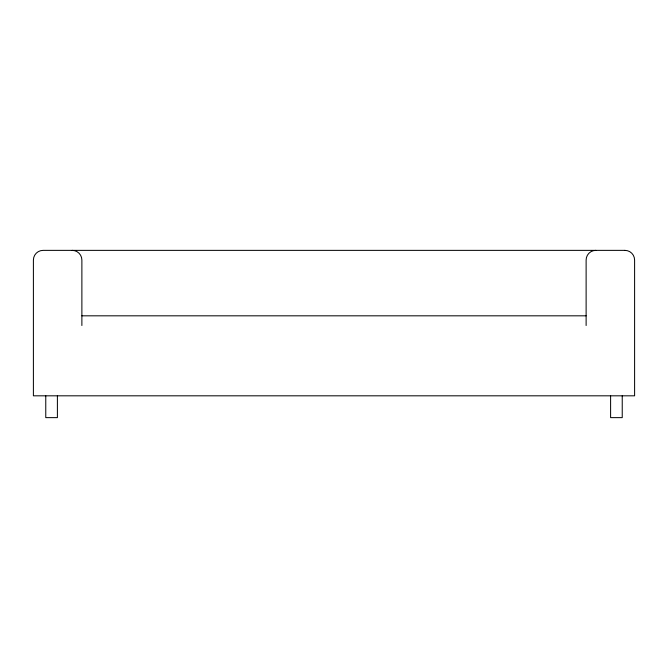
<?xml version="1.0" encoding="UTF-8"?>
<svg xmlns="http://www.w3.org/2000/svg" width="668" height="668" viewBox="0 0 668 668"><rect width="100%" height="100%" fill="white"/><g stroke="black" fill="none" stroke-linecap="round" stroke-linejoin="round"><path stroke-width="1" d="M81.88 315.822L586.12 315.822M622.234 395.815L622.234 417.634L610.602 417.634L610.602 395.815M586.12 325.516L586.12 260.061A9.694 9.694 0 0 1 595.814 250.366M81.88 325.516L81.88 260.061A9.694 9.694 0 0 0 72.186 250.366M57.398 395.815L57.398 417.634L45.766 417.634L45.766 395.815M624.906 250.366L43.094 250.366A9.694 9.694 0 0 0 33.4 260.061L33.4 395.815L634.6 395.815L634.6 260.061A9.694 9.694 0 0 0 624.906 250.366"/></g></svg>
